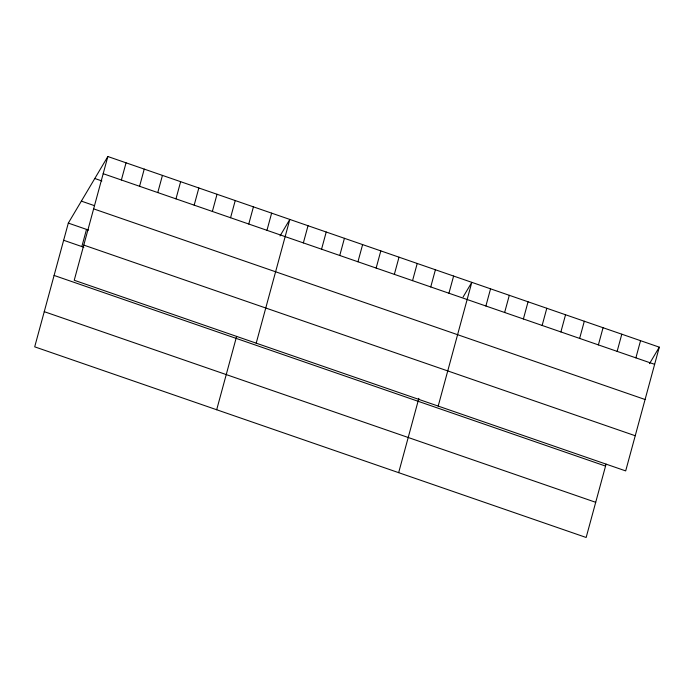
<?xml version="1.0" encoding="UTF-8"?>
<svg xmlns="http://www.w3.org/2000/svg" width="694" height="694" viewBox="0 0 694 694"><rect width="100%" height="100%" fill="white"/><g stroke="black" fill="none" stroke-linecap="round" stroke-linejoin="round"><path stroke-width="1.04" d="M107.848 156.523L74.232 280.263L625.684 470.905L659.3 347.165L107.848 156.523L68.316 223.095L34.7 346.835L586.152 537.477L606.079 464.13M81.849 246.561L86.516 229.384M121.381 179.989L126.048 162.812M139.572 186.287L144.239 169.11M157.772 192.576L162.439 175.4M175.972 198.866L180.64 181.689M194.173 205.155L198.84 187.979M212.364 211.453L217.031 194.268M230.564 217.743L235.231 200.566M248.764 224.032L253.431 206.855M216.684 409.746L236.611 336.399M266.964 230.321L271.632 213.145M256.207 343.174L289.823 219.434L280.046 235.917M303.356 242.909L308.023 225.732M321.556 249.198L326.223 232.022M339.756 255.487L344.424 238.311M357.948 261.777L362.615 244.6M376.148 268.066L380.815 250.89M394.348 274.364L399.015 257.188M412.548 280.654L417.215 263.477M430.74 286.943L435.407 269.766M398.66 472.657L418.855 398.33M448.94 293.232L453.607 276.056M438.192 406.085L471.807 282.345L463.106 296.997M485.887 306.011L490.554 288.834M504.633 312.491L509.301 295.314M523.389 318.971L528.056 301.795M542.135 325.451L546.803 308.275M560.882 331.94L565.549 314.755M579.637 338.42L584.305 321.244M598.384 344.901L603.051 327.724M617.131 351.381L621.798 334.204M635.886 357.861L640.553 340.685M649.515 363.647L659.3 347.165M103.18 173.7L654.633 364.341M94.8 178.497L101.879 180.943M81.363 201.13L94.505 205.676M93.629 208.868L645.082 399.51M68.316 223.095L88.537 230.087M83.783 245.095L635.236 435.737M63.648 240.271L83.87 247.264M54.097 275.44L605.55 466.082M44.251 311.667L595.712 502.309"/></g></svg>
